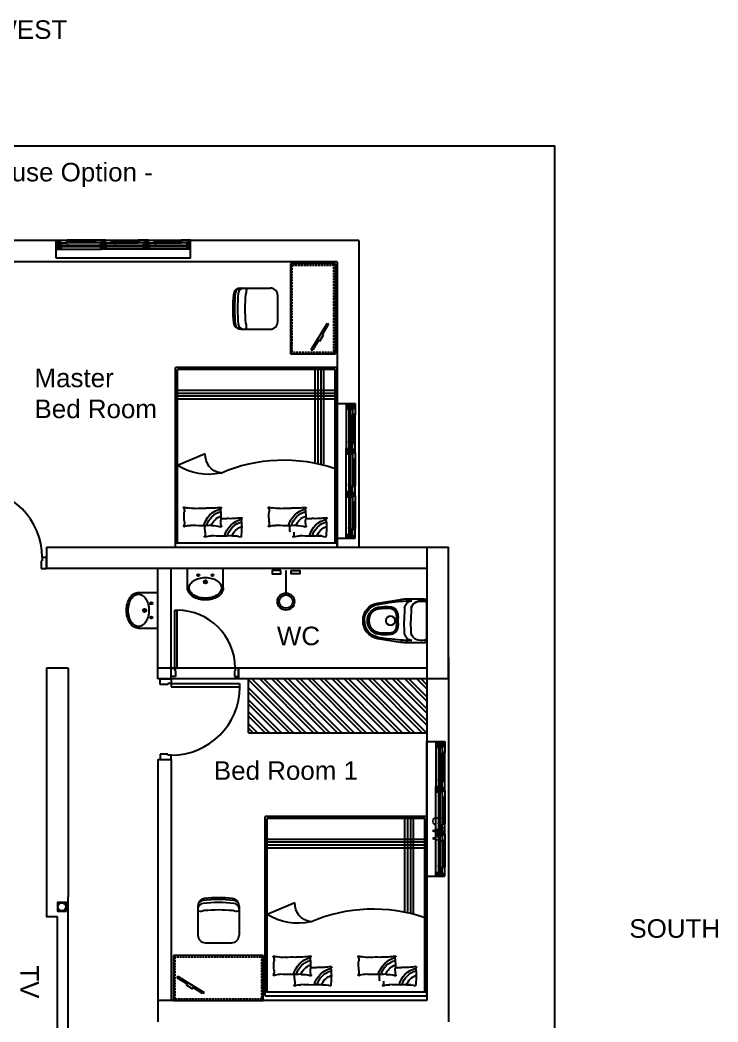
# Model space of a CAD drawing. Extents: x -4409 to 83729, y -39415 to 28842.
# Drawn here: x 60513 to 68295, y -30983 to -19811 of the extents above; entities that cross this region are included whole.
import ezdxf

# ---------------------------------------------------------------- set-up
doc = ezdxf.new("R2010")
doc.units = 0
doc.linetypes.add('AL_NOUR_CIVIL_DEFENSE$0$03', pattern=[0.375, 0.25, -0.125])
doc.layers.get('0').update_dxf_attribs({"linetype": 'CONTINUOUS'})
for name, color, linetype in [('12_TEXT', 54, 'CONTINUOUS'), ('1_WALL', 7, 'CONTINUOUS'), ('4_JOINERY', 217, 'CONTINUOUS'), ('5_FURNETURE', 35, 'CONTINUOUS'), ('71447', 6, 'CONTINUOUS'), ('A-WALL', 8, 'CONTINUOUS'), ('DOORS', 171, 'CONTINUOUS'), ('ONEPAGE', 3, 'CONTINUOUS'), ('SANITARIOS', 159, 'CONTINUOUS'), ('WWW_CADBLOCKSFREE_COM', 7, 'CONTINUOUS')]:
    doc.layers.add(name, color=color, linetype=linetype)
doc.styles.add('1-100', font='txt', dxfattribs={"height": 24})
doc.styles.get("Standard").update_dxf_attribs({"font": 'arial.ttf'})

# ---------------------------------------------------------------- blocks, each defined once
blk = doc.blocks.new('ER5T')
at = {"layer": '4_JOINERY', "color": 150}
for p, q in [((169.1, -27.4), (19.1, -27.4)), ((19.1, -27.4), (19.1, -47.4)), ((169.1, -27.4), (169.1, -47.4)), ((19.1, -37.4), (25.1, -37.4)), ((19.1, -37.4), (69.1, -37.4)), ((19.1, -38.2), (19.9, -37.4)), ((19.1, -40), (21.7, -37.4)), ((19.1, -41.8), (23.5, -37.4)), ((19.1, -37.4), (19.1, -47.4)), ((19.1, -43.6), (25.1, -37.6)), ((19.1, -38.7), (19.4, -38.9)), ((19.1, -45.4), (25.1, -39.4)), ((19.1, -40.5), (20.3, -41.6)), ((19.1, -47.2), (24.5, -41.9)), ((19.1, -42.3), (21.2, -44.3)), ((19.8, -37.6), (22.1, -39.8)), ((20.7, -40.3), (23, -42.5)), ((20.7, -47.4), (25.1, -43)), ((21.6, -42.9), (23.9, -45.2)), ((22.5, -38.5), (24.4, -40.4)), ((23.3, -37.4), (23.9, -38)), ((23.4, -41.2), (25.1, -42.9)), ((24.1, -44.4), (24.1, -47.4)), ((24.1, -44.4), (25.1, -44.4)), ((24.3, -40.4), (70, -40.4)), ((24.3, -40.4), (24.3, -41.9)), ((24.3, -41.9), (70, -41.9)), ((24.3, -43.8), (24.9, -44.4)), ((25.1, -37.4), (25.1, -44.4)), ((25.1, -37.4), (25.1, -37.5)), ((25.1, -44.4), (31.6, -44.4)), ((31.6, -41.8), (33, -40.4)), ((31.6, -41.4), (32.6, -40.4)), ((31.6, -40.9), (32.2, -40.4)), ((31.6, -40.5), (31.7, -40.4)), ((31.6, -40.4), (33.1, -40.4)), ((31.6, -41.9), (31.6, -40.4)), ((33.1, -41.9), (31.6, -41.9)), ((62.6, -44.4), (31.6, -44.4)), ((31.6, -44.4), (31.6, -45.6)), ((32, -41.9), (33.1, -40.7)), ((32.4, -41.9), (33.1, -41.2)), ((32.9, -41.9), (33.1, -41.6)), ((33.1, -40.4), (33.1, -41.9)), ((62.6, -40.4), (61.1, -40.4)), ((61.1, -40.4), (61.1, -41.9)), ((62.3, -41.9), (61.1, -40.7)), ((61.8, -41.9), (61.1, -41.2)), ((61.4, -41.9), (61.1, -41.6)), ((61.1, -41.9), (62.6, -41.9)), ((62.6, -41.8), (61.2, -40.4)), ((62.6, -41.4), (61.7, -40.4)), ((62.6, -40.9), (62.1, -40.4)), ((62.6, -40.5), (62.6, -40.4)), ((62.6, -41.9), (62.6, -40.4)), ((62.6, -44.4), (62.6, -45.6)), ((69.1, -44.4), (62.6, -44.4)), ((75.1, -37.4), (69.1, -37.4)), ((69.1, -37.4), (69.1, -44.4)), ((69.1, -37.9), (69.6, -37.4)), ((69.1, -39.7), (71.4, -37.4)), ((69.1, -43.3), (75, -37.4)), ((69.1, -42.6), (69.9, -43.4)), ((70.1, -44.4), (69.1, -44.4)), ((69.1, -44.4), (69.2, -44.4)), ((69.4, -37.4), (70.8, -38.9)), ((69.5, -39.4), (71.7, -41.6)), ((69.8, -44.4), (75.1, -39.1)), ((70, -40.7), (73.2, -37.4)), ((70, -40.4), (70, -41.9)), ((70.1, -45.9), (74.3, -41.8)), ((70.1, -44.4), (70.1, -47.4)), ((70.4, -42.1), (72.6, -44.3)), ((70.4, -47.4), (75.1, -42.7)), ((71.3, -37.6), (73.5, -39.8)), ((72.2, -40.3), (74.4, -42.5)), ((73.1, -42.9), (74.6, -44.4)), ((74, -38.5), (75.1, -39.6)), ((74.1, -44.4), (74.1, -47.4)), ((74.1, -44.4), (75.1, -44.4)), ((74.3, -40.4), (118, -40.4)), ((74.3, -40.4), (74.3, -41.9)), ((74.3, -41.9), (118, -41.9)), ((74.8, -37.4), (75.1, -37.8)), ((75.1, -37.4), (75.1, -44.4)), ((117.1, -37.4), (75.1, -37.4)), ((75.1, -44.4), (81.6, -44.4)), ((81.6, -44.4), (81.6, -45.6)), ((81.6, -44.4), (110.6, -44.4)), ((84.1, -41.8), (85.5, -40.4)), ((84.1, -41.4), (85.1, -40.4)), ((84.1, -40.9), (84.7, -40.4)), ((84.1, -40.5), (84.2, -40.4)), ((84.1, -40.4), (85.6, -40.4)), ((84.1, -41.9), (84.1, -40.4)), ((85.6, -41.9), (84.1, -41.9)), ((84.5, -41.9), (85.6, -40.7)), ((84.9, -41.9), (85.6, -41.2)), ((85.4, -41.9), (85.6, -41.6)), ((85.6, -40.4), (85.6, -41.9)), ((110.6, -40.4), (109.1, -40.4)), ((109.1, -40.4), (109.1, -41.9)), ((110.3, -41.9), (109.1, -40.7)), ((109.8, -41.9), (109.1, -41.2)), ((109.4, -41.9), (109.1, -41.6)), ((109.1, -41.9), (110.6, -41.9)), ((110.6, -41.8), (109.2, -40.4)), ((110.6, -41.4), (109.7, -40.4)), ((110.6, -40.9), (110.1, -40.4)), ((110.6, -40.5), (110.6, -40.4)), ((110.6, -41.9), (110.6, -40.4)), ((117.1, -44.4), (110.6, -44.4)), ((110.6, -44.4), (110.6, -45.6)), ((123.1, -37.4), (117.1, -37.4)), ((117.1, -37.4), (117.1, -44.4)), ((117.1, -37.6), (117.3, -37.4)), ((117.1, -39.4), (119.1, -37.4)), ((117.1, -43), (122.7, -37.4)), ((117.1, -37.5), (117.6, -38)), ((117.1, -39.3), (118.5, -40.7)), ((118.1, -44.4), (117.1, -44.4)), ((117.5, -44.4), (123.1, -38.8)), ((117.9, -40.4), (120.9, -37.4)), ((117.9, -41.9), (119.4, -43.4)), ((118, -40.4), (118, -41.9)), ((118.1, -45.6), (122.3, -41.4)), ((118.1, -47.4), (123.1, -42.4)), ((118.1, -43.8), (120.3, -46.1)), ((118.1, -44.4), (118.1, -47.4)), ((118.8, -37.4), (120.3, -38.9)), ((119, -39.4), (121.2, -41.6)), ((119.9, -42.1), (122.1, -44.3)), ((120.8, -37.6), (123, -39.8)), ((121.7, -40.3), (122.3, -40.9)), ((122.1, -44.4), (122.1, -47.4)), ((122.1, -44.4), (123.1, -44.4)), ((122.3, -40.4), (166, -40.4)), ((122.3, -40.4), (122.3, -41.9)), ((122.3, -41.9), (166, -41.9)), ((122.6, -42.9), (123.1, -43.5)), ((122.9, -44.4), (123.1, -44.2)), ((123.1, -37.4), (123.1, -44.4)), ((169.1, -37.4), (123.1, -37.4)), ((123.1, -44.4), (129.6, -44.4)), ((129.6, -41.8), (131, -40.4)), ((129.6, -41.4), (130.6, -40.4)), ((129.6, -40.9), (130.2, -40.4)), ((129.6, -40.5), (129.7, -40.4)), ((129.6, -40.4), (131.1, -40.4)), ((129.6, -41.9), (129.6, -40.4)), ((131.1, -41.9), (129.6, -41.9)), ((129.6, -44.4), (129.6, -45.6)), ((129.6, -44.4), (158.6, -44.4)), ((130, -41.9), (131.1, -40.7)), ((130.4, -41.9), (131.1, -41.2)), ((130.9, -41.9), (131.1, -41.6)), ((131.1, -40.4), (131.1, -41.9)), ((158.6, -40.4), (157.1, -40.4)), ((157.1, -40.4), (157.1, -41.9)), ((158.3, -41.9), (157.1, -40.7)), ((157.8, -41.9), (157.1, -41.2)), ((157.4, -41.9), (157.1, -41.6)), ((157.1, -41.9), (158.6, -41.9)), ((158.6, -41.8), (157.2, -40.4)), ((158.6, -41.4), (157.7, -40.4)), ((158.6, -40.9), (158.1, -40.4)), ((158.6, -40.5), (158.6, -40.4)), ((158.6, -41.9), (158.6, -40.4)), ((158.6, -44.4), (158.6, -45.6)), ((165.1, -44.4), (158.6, -44.4)), ((169.1, -37.4), (165.1, -37.4)), ((165.1, -37.4), (165.1, -44.4)), ((165.1, -39.1), (166.8, -37.4)), ((165.1, -39.6), (165.3, -39.8)), ((165.1, -42.7), (165.9, -41.9)), ((165.1, -43.2), (167.1, -45.2)), ((166.1, -44.4), (165.1, -44.4)), ((165.2, -44.4), (169.1, -40.5)), ((165.6, -40.4), (168.6, -37.4)), ((165.6, -41.9), (166.2, -42.5)), ((165.7, -38.5), (168, -40.7)), ((166, -41.8), (169.1, -38.7)), ((166, -40.4), (166, -41.9)), ((166.1, -45.3), (169.1, -42.3)), ((166.1, -47.1), (169.1, -44.1)), ((166.1, -44.4), (166.1, -47.4)), ((166.5, -37.4), (167.1, -38)), ((166.6, -41.2), (168.9, -43.4)), ((167.5, -43.8), (169.1, -45.4)), ((168.3, -37.4), (169.1, -38.3)), ((168.4, -39.4), (169.1, -40.1)), ((19.1, -45.9), (19.4, -46.1)), ((19.1, -47.4), (24.1, -47.4)), ((19.8, -44.7), (22.1, -47)), ((22.5, -45.6), (24.1, -47.3)), ((22.5, -47.4), (24.1, -45.8)), ((24.1, -47.4), (31.6, -47.4)), ((31, -45.6), (31, -46.2)), ((31.6, -45.6), (31, -45.6)), ((31.6, -46.2), (31, -46.2)), ((62.6, -45.6), (31.6, -45.6)), ((62.6, -46.2), (31.6, -46.2)), ((31.6, -46.2), (31.6, -47.4)), ((62.6, -47.4), (31.6, -47.4)), ((62.6, -45.6), (63.2, -45.6)), ((62.6, -46.2), (62.6, -47.4)), ((62.6, -46.2), (63.2, -46.2)), ((70.1, -47.4), (62.6, -47.4)), ((63.2, -45.6), (63.2, -46.2)), ((70.1, -45.4), (70.8, -46.1)), ((70.1, -47.2), (70.4, -47.4)), ((74.1, -47.4), (70.1, -47.4)), ((71.3, -44.7), (73.5, -47)), ((72.2, -47.4), (74.1, -45.5)), ((74, -45.6), (74.1, -45.8)), ((74, -47.4), (74.1, -47.3)), ((74.1, -47.4), (81.6, -47.4)), ((81, -45.6), (81, -46.2)), ((81.6, -45.6), (81, -45.6)), ((81.6, -46.2), (81, -46.2)), ((81.6, -45.6), (110.6, -45.6)), ((81.6, -46.2), (81.6, -47.4)), ((81.6, -46.2), (110.6, -46.2)), ((81.6, -47.4), (110.6, -47.4)), ((110.6, -45.6), (111.2, -45.6)), ((110.6, -46.2), (111.2, -46.2)), ((110.6, -46.2), (110.6, -47.4)), ((118.1, -47.4), (110.6, -47.4)), ((111.2, -45.6), (111.2, -46.2)), ((122.1, -47.4), (118.1, -47.4)), ((119, -46.5), (119.9, -47.4)), ((119.9, -47.4), (122.1, -45.2)), ((120.8, -44.7), (122.1, -46.1)), ((121.7, -47.4), (122.1, -47)), ((122.1, -47.4), (129.6, -47.4)), ((129, -45.6), (129, -46.2)), ((129.6, -45.6), (129, -45.6)), ((129.6, -46.2), (129, -46.2)), ((129.6, -45.6), (158.6, -45.6)), ((129.6, -46.2), (129.6, -47.4)), ((129.6, -46.2), (158.6, -46.2)), ((129.6, -47.4), (158.6, -47.4)), ((158.6, -45.6), (159.2, -45.6)), ((158.6, -46.2), (158.6, -47.4)), ((158.6, -46.2), (159.2, -46.2)), ((166.1, -47.4), (158.6, -47.4)), ((159.2, -45.6), (159.2, -46.2)), ((166.1, -46), (167.5, -47.4)), ((169.1, -47.4), (166.1, -47.4)), ((167.5, -47.4), (169.1, -45.8)), ((168.4, -46.5), (169.1, -47.2))]:
    blk.add_line(p, q, dxfattribs=at)
blk = doc.blocks.new('RYTREYR')
at = {"layer": 'DOORS'}
for p, q in [((6351.5, 1006), (6351.5, 1082.2)), ((6351.5, 1082.2), (6355.3, 1082.2)), ((6355.3, 1006), (6355.3, 1082.2)), ((6351.5, 1006), (6355.3, 1006))]:
    blk.add_line(p, q, dxfattribs=at)
at = {"layer": 'DOORS', "linetype": 'CONTINUOUS'}
for p, q in [((6346.5, 993.5), (6346.5, 1006)), ((6346.5, 1006), (6351.5, 1006)), ((6351.5, 1006), (6351.5, 1002.2)), ((6436.5, 1006), (6431.5, 1006)), ((6431.5, 1006), (6431.5, 1002.2)), ((6436.5, 993.5), (6436.5, 1006)), ((6351.5, 1002.2), (6352.8, 1002.2)), ((6352.8, 1002.2), (6352.8, 993.5)), ((6430.3, 1002.2), (6430.3, 993.5)), ((6431.5, 1002.2), (6430.3, 1002.2)), ((6352.8, 993.5), (6346.5, 993.5)), ((6430.3, 993.5), (6436.5, 993.5))]:
    blk.add_line(p, q, dxfattribs=at)
at = {"layer": 'DOORS'}
blk.add_arc((6355.3, 1006), 76.3, 0.0039, 89.9983, dxfattribs=at)
blk = doc.blocks.new('BED10')
at = {"layer": '5_FURNETURE'}
for p, q in [((1957205.3, 85000.2), (1957205.3, 84995.9)), ((1957205.3, 85000.2), (1957385.5, 85000.2)), ((1957385.5, 84995.9), (1957205.3, 84995.9)), ((1957205.3, 84995.9), (1957205.3, 84800.1)), ((1957207.4, 84995.9), (1957207.4, 84802.3)), ((1957383.4, 84995.9), (1957383.4, 84802.3)), ((1957385.5, 85000.2), (1957385.5, 84995.9)), ((1957385.5, 84995.9), (1957385.5, 84800.1)), ((1957238.4, 84896.2), (1957207.4, 84909.3)), ((1957360.7, 84802.3), (1957360.7, 84905.5)), ((1957364, 84802.3), (1957364, 84906.2)), ((1957367.2, 84802.3), (1957367.2, 84907)), ((1957370.4, 84802.3), (1957370.4, 84907.9)), ((1957207.4, 84834.9), (1957383.4, 84834.9)), ((1957207.4, 84831.6), (1957383.4, 84831.6)), ((1957207.4, 84828.4), (1957383.4, 84828.4)), ((1957207.4, 84825.2), (1957383.4, 84825.2)), ((1957385.5, 84800.1), (1957205.3, 84800.1)), ((1957383.4, 84802.3), (1957207.4, 84802.3))]:
    blk.add_line(p, q, dxfattribs=at)
for centre, radius, start, end in [((1957238, 84988.4), 0.522, 65.697, 204.2741), ((1957224.6, 84982.4), 14.2, 20.9854, 24.2741), ((1957230.1, 84984.5), 8.32, 353.727, 20.9854), ((1957291.3, 84977.8), 53.3, 173.727, 181.4279), ((1957244.2, 85002.1), 14.5, 245.697, 273.7036), ((1957257.4, 84798), 190, 86.6018, 93.7036), ((1957285.2, 84994.3), 26, 193.9158, 256.1502), ((1957285.2, 84994.3), 23.1, 195.8795, 253.9681), ((1957285.2, 84994.3), 18.2, 201.0157, 250.1305), ((1957270.2, 85013.1), 25.5, 266.6018, 288.5132), ((1957190.4, 84977.7), 88.6, 355.4925, 7.2995), ((1957385.9, 84977.8), 53.3, 173.727, 181.4279), ((1957336.9, 84988.4), 0.522, 65.697, 204.2741), ((1957323.5, 84982.4), 14.2, 20.9854, 24.2741), ((1957329, 84984.5), 8.32, 353.727, 20.9854), ((1957343.1, 85002.1), 14.5, 245.697, 273.7036), ((1957356.3, 84798), 190, 86.6018, 93.7036), ((1957379.8, 84994.3), 26, 193.9158, 256.1502), ((1957379.8, 84994.3), 23.1, 195.8795, 253.9681), ((1957379.8, 84994.3), 18.2, 201.0157, 250.1305), ((1957364.8, 85013.1), 25.5, 266.6018, 288.5132), ((1957285, 84977.7), 88.6, 355.4925, 7.2995), ((1957214.8, 84976.8), 0.522, 65.697, 204.2741), ((1957201.4, 84970.8), 14.2, 20.9854, 24.2741), ((1957206.9, 84972.9), 8.32, 353.727, 20.9854), ((1957268.1, 84966.2), 53.3, 173.727, 185.6216), ((1957221, 84990.5), 14.5, 245.697, 273.7036), ((1957234.2, 84786.4), 190, 86.6018, 93.7036), ((1957262, 84982.7), 26, 193.9158, 256.1502), ((1957262, 84982.7), 23.1, 195.8795, 253.9681), ((1957262, 84982.7), 18.2, 201.0157, 250.1305), ((1957247, 85001.6), 25.5, 266.6018, 288.8218), ((1957255.8, 84977), 0.707, 331.3728, 144.1024), ((1957167.2, 84966.1), 88.6, 355.4925, 2.5196), ((1957284.8, 84971.3), 29.1, 170.6044, 182.5196), ((1957257.8, 85046.7), 78.4, 268.4766, 273.5164), ((1957280.5, 84963.5), 27.5, 151.3728, 152.8371), ((1957266.8, 84901), 67.5, 86.4836, 93.5164), ((1957266.6, 84897.4), 71.1, 80.3234, 86.4836), ((1957278.9, 84968), 0.539, 228.0657, 32.3781), ((1957282.8, 84970.5), 4.05, 175.4925, 200.7754), ((1957282.9, 84970.5), 4.16, 200.7754, 212.3781), ((1957309.4, 84976.8), 0.522, 65.697, 204.2741), ((1957296, 84970.8), 14.2, 20.9854, 24.2741), ((1957301.5, 84972.9), 8.32, 353.727, 20.9854), ((1957362.7, 84966.2), 53.3, 173.727, 185.6216), ((1957315.6, 84990.5), 14.5, 245.697, 273.7036), ((1957328.8, 84786.4), 190, 86.6018, 93.7036), ((1957356.6, 84982.7), 26, 193.9158, 256.1502), ((1957356.6, 84982.7), 23.1, 195.8795, 253.9681), ((1957356.6, 84982.7), 18.2, 201.0157, 250.1305), ((1957341.6, 85001.6), 25.5, 266.6018, 288.8218), ((1957350.4, 84977), 0.707, 331.3728, 144.1024), ((1957261.8, 84966.1), 88.6, 355.4925, 2.5196), ((1957379.4, 84971.3), 29.1, 170.6044, 182.5196), ((1957352.4, 85046.7), 78.4, 268.4766, 273.5164), ((1957375.1, 84963.5), 27.5, 151.3728, 152.8371), ((1957361.4, 84901), 67.5, 86.4836, 93.5164), ((1957361.2, 84897.4), 71.1, 80.3234, 86.4836), ((1957373.5, 84968), 0.539, 228.0657, 32.3781), ((1957377.3, 84970.5), 4.05, 175.4925, 200.7754), ((1957377.5, 84970.5), 4.16, 200.7754, 212.3781), ((1957214.7, 84956.3), 0.492, 127.1098, 308.0995), ((1957206.8, 84960.1), 8.33, 335.2383, 5.6216), ((1957206.9, 85012.5), 57.2, 278.0757, 282.0355), ((1957224.8, 84928.8), 28.4, 84.694, 102.0355), ((1957234.6, 85035.1), 78.4, 264.694, 273.5164), ((1957243.6, 84889.4), 67.5, 86.4836, 93.5164), ((1957243.4, 84885.9), 71.1, 80.3234, 86.4836), ((1957255.7, 84956.4), 0.539, 228.0657, 32.3781), ((1957259.6, 84958.9), 4.05, 175.4925, 200.7754), ((1957259.7, 84958.9), 4.16, 200.7754, 212.3781), ((1957309.2, 84956.3), 0.492, 127.1098, 308.0995), ((1957301.4, 84960.1), 8.33, 335.2383, 5.6216), ((1957301.5, 85012.5), 57.2, 278.0757, 282.0355), ((1957319.4, 84928.8), 28.4, 84.694, 102.0355), ((1957329.2, 85035.1), 78.4, 264.694, 273.5164), ((1957338.2, 84889.4), 67.5, 86.4836, 93.5164), ((1957338, 84885.9), 71.1, 80.3234, 86.4836), ((1957350.3, 84956.4), 0.539, 228.0657, 32.3781), ((1957354.1, 84958.9), 4.05, 175.4925, 200.7754), ((1957354.2, 84958.9), 4.16, 200.7754, 212.3781), ((1957241.8, 84854), 65.1, 77.676, 121.871), ((1957258.8, 84897.4), 20.4, 98.7593, 183.5218), ((1957326, 85079.7), 176.7, 246.5474, 288.9404)]:
    blk.add_arc(centre, radius, start, end, dxfattribs=at)
blk = doc.blocks.new('CHAIR')
at = {"layer": '71447', "color": 7}
for p, q in [((-21597, 55158), (-21597, 54768)), ((-21047, 55158), (-21047, 54768)), ((-21497, 54668), (-21147, 54668))]:
    blk.add_line(p, q, dxfattribs=at)
blk.add_lwpolyline([(-21047, 55098, -0.240996), (-21107, 55092, 0.063728), (-21132, 55098, 0.04596), (-21513, 55098, 0.063728), (-21538, 55092, -0.240996), (-21597, 55098, -0.210324)], format="xyb", dxfattribs=at)
for centre, radius, start, end in [((-21497, 55161), 100, 95.9525, 180), ((-21519, 55158), 78, 96.8921, 180), ((-21519, 55118), 78, 97.1036, 180), ((-21322, 53177), 2069, 84.2747, 95.7253), ((-21322, 53197), 2009, 84.0972, 95.9028), ((-21322, 53067), 2202, 85.1699, 94.8301), ((-21147, 55161), 100, 0, 84.0475), ((-21125, 55158), 78, 0, 83.1079), ((-21125, 55118), 78, 0, 82.8964), ((-21497, 54768), 100, 180, 270), ((-21147, 54768), 100, 270, 0)]:
    blk.add_arc(centre, radius, start, end, dxfattribs=at)
blk = doc.blocks.new('TABLE')
at = {"layer": 'A-WALL', "color": 7}
for p, q in [((170592, 55069), (170592, 56269)), ((170592, 56269), (171192, 56269)), ((171192, 56269), (171192, 55069)), ((171192, 55069), (170592, 55069))]:
    blk.add_line(p, q, dxfattribs=at)
at = {"layer": 'A-WALL', "linetype": 'AL_NOUR_CIVIL_DEFENSE$0$03'}
for p, q in [((170612, 55069), (170612, 56269)), ((171172, 56269), (171172, 55069)), ((170592, 56249), (171192, 56249)), ((171192, 55089), (170592, 55089))]:
    blk.add_line(p, q, dxfattribs=at)
at = {"layer": 'A-WALL'}
for p, q in [((170868, 56217), (170891, 56218)), ((170952, 56081), (170983, 56101)), ((170983, 56101), (171036, 56015)), ((171004, 55996), (171036, 56015)), ((171087, 55860), (171098, 55880))]:
    blk.add_line(p, q, dxfattribs=at)
at = {"layer": 'ONEPAGE', "color": 8}
for p, q in [((170868, 56217), (171087, 55860)), ((170878, 56201), (171077, 55876)), ((171077, 55876), (170878, 56201)), ((170969, 56092), (170891, 56218)), ((171098, 55880), (171021, 56006))]:
    blk.add_line(p, q, dxfattribs=at)
at = {"layer": 'A-WALL', "xscale": -1, "rotation": 90}
blk.add_blockref('CHAIR', (225090, 34345), dxfattribs=at)
blk = doc.blocks.new('*X66')
at = {"layer": 'WWW_CADBLOCKSFREE_COM', "color": 7, "linetype": 'CONTINUOUS'}
for s, p in [('Master', (60674, -23905)), ('Bed Room', (60674, -24250))]:
    blk.add_text(s, height=206.9, dxfattribs=at).set_placement(p)
blk = doc.blocks.new('IIIIIIIIIIIIIIIIIIII')
at = {"layer": 'SANITARIOS', "color": 7}
for p, q in [((788.433, 262.007), (788.459, 262.007)), ((788.459, 262.007), (788.836, 262.007)), ((788.459, 262.007), (788.836, 262.007)), ((788.862, 262.007), (788.836, 262.007)), ((788.403, 261.793), (788.403, 261.977)), ((788.892, 261.793), (788.892, 261.977)), ((788.51, 261.831), (788.648, 261.826)), ((788.786, 261.831), (788.648, 261.826)), ((788.451, 261.457), (788.41, 261.713)), ((788.505, 261.757), (788.648, 261.752)), ((788.617, 261.67), (788.678, 261.67)), ((788.618, 261.685), (788.648, 261.685)), ((788.79, 261.757), (788.648, 261.752)), ((788.648, 261.685), (788.677, 261.685)), ((788.844, 261.457), (788.886, 261.713)), ((788.466, 261.459), (788.445, 261.587)), ((788.829, 261.459), (788.85, 261.587))]:
    blk.add_line(p, q, dxfattribs=at)
for points in [[(788.648, 261.296, -0.382405), (788.451, 261.457), (788.41, 261.713, -0.040213), (788.403, 261.793), (788.403, 261.977, -0.414214), (788.433, 262.007), (788.459, 262.007)], [(788.459, 262.007, 0.364314), (788.43, 261.982, 0.112271), (788.435, 261.895, 0.278416), (788.51, 261.831), (788.648, 261.826)], [(788.648, 261.296, 0.382405), (788.844, 261.457), (788.886, 261.713, 0.040213), (788.892, 261.793), (788.892, 261.977, 0.414214), (788.862, 262.007), (788.836, 262.007)], [(788.836, 262.007, -0.364314), (788.866, 261.982, -0.112271), (788.86, 261.895, -0.278416), (788.786, 261.831), (788.648, 261.826)], [(788.648, 261.311, -0.383569), (788.466, 261.459), (788.445, 261.587)], [(788.648, 261.311, 0.383569), (788.829, 261.459), (788.85, 261.587)]]:
    blk.add_lwpolyline(points, format="xyb", dxfattribs=at)
for points in [[(788.648, 261.346, -0.3863), (788.5, 261.464, -0.069564), (788.496, 261.608, -0.301962), (788.558, 261.677, -0.087243), (788.618, 261.685), (788.648, 261.685), (788.677, 261.685, -0.087243), (788.737, 261.677, -0.301962), (788.799, 261.608, -0.069564), (788.795, 261.464, -0.3863)], [(788.648, 261.361, -0.388576), (788.515, 261.467, -0.069453), (788.511, 261.607, -0.302408), (788.562, 261.663, -0.08847), (788.617, 261.67), (788.678, 261.67, -0.08847), (788.733, 261.663, -0.302408), (788.784, 261.607, -0.069453), (788.78, 261.467, -0.388576)]]:
    blk.add_lwpolyline(points, format="xyb", close=True, dxfattribs=at)
for points in [[(788.505, 261.757), (788.648, 261.752)], [(788.79, 261.757), (788.648, 261.752)]]:
    blk.add_lwpolyline(points, dxfattribs=at)
blk.add_circle((788.648, 261.601), 0.0515, dxfattribs=at)
blk.add_circle((788.648, 261.601), 0.0515, dxfattribs=at)
for centre, radius, start, end in [((788.433, 261.977), 0.03, 90, 180), ((788.459, 261.977), 0.03, 90, 170.0695), ((788.836, 261.977), 0.03, 9.9305, 90), ((788.862, 261.977), 0.03, 0, 90), ((788.623, 261.951), 0.195, 171.0536, 196.677), ((788.526, 261.924), 0.0952, 197.721, 259.9531), ((788.769, 261.924), 0.0952, 280.0469, 342.279), ((788.672, 261.951), 0.195, 343.323, 8.9464), ((788.903, 261.793), 0.5, 180, 189.2113), ((788.523, 261.855), 0.0997, 190.1726, 260.0286), ((790.327, 261.868), 1.902, 180.9172, 188.4996), ((788.523, 261.855), 0.0997, 190.1726, 260.0286), ((790.327, 261.868), 1.902, 180.9172, 188.4996), ((788.773, 261.855), 0.0997, 279.9714, 349.8274), ((788.773, 261.855), 0.0997, 279.9714, 349.8274), ((786.969, 261.868), 1.902, 351.5004, 359.0828), ((786.969, 261.868), 1.902, 351.5004, 359.0828), ((788.392, 261.793), 0.5, 350.7887, 0), ((788.579, 261.596), 0.0838, 104.1018, 171.3111), ((788.579, 261.596), 0.0688, 103.7408, 171.0438), ((788.61, 261.512), 0.173, 87.5575, 107.5015), ((788.61, 261.512), 0.158, 87.4441, 107.6672), ((788.685, 261.512), 0.173, 72.4985, 92.4425), ((788.685, 261.512), 0.158, 72.3328, 92.5559), ((788.716, 261.596), 0.0688, 8.9562, 76.2592), ((788.716, 261.596), 0.0838, 8.6889, 75.8982), ((789.013, 261.553), 0.521, 173.8689, 189.7863), ((789.013, 261.553), 0.506, 173.9085, 189.8005), ((788.282, 261.553), 0.506, 350.1995, 6.0915), ((788.282, 261.553), 0.521, 350.2137, 6.1311), ((788.639, 261.486), 0.19, 188.8141, 272.5226), ((788.639, 261.486), 0.175, 188.7975, 272.7385), ((788.639, 261.486), 0.141, 188.848, 273.3342), ((788.639, 261.486), 0.126, 188.7932, 273.7329), ((788.656, 261.486), 0.126, 266.2671, 351.2068), ((788.656, 261.486), 0.141, 266.6658, 351.152), ((788.656, 261.486), 0.175, 267.2615, 351.2025), ((788.656, 261.486), 0.19, 267.4774, 351.1859)]:
    blk.add_arc(centre, radius, start, end, dxfattribs=at)
blk = doc.blocks.new('*X67')
at = {"layer": '1_WALL', "color": 253, "linetype": 'CONTINUOUS'}
for p, q in [((63650, -27758), (63062, -27170)), ((63563, -27758), (63062, -27256)), ((63698, -27758), (63098, -27158)), ((63785, -27758), (63185, -27158)), ((63833, -27758), (63233, -27158)), ((63920, -27758), (63320, -27158)), ((63967, -27758), (63367, -27158)), ((64054, -27758), (63454, -27158)), ((64102, -27758), (63502, -27158)), ((64189, -27758), (63589, -27158)), ((64237, -27758), (63637, -27158)), ((64324, -27758), (63724, -27158)), ((64372, -27758), (63772, -27158)), ((64459, -27758), (63859, -27158)), ((64506, -27758), (63906, -27158)), ((64593, -27758), (63993, -27158)), ((64641, -27758), (64041, -27158)), ((64728, -27758), (64128, -27158)), ((64776, -27758), (64176, -27158)), ((64863, -27758), (64263, -27158)), ((64910, -27758), (64310, -27158)), ((64997, -27758), (64397, -27158)), ((65045, -27758), (64445, -27158)), ((65051, -27677), (64532, -27158)), ((65051, -27629), (64580, -27158)), ((65051, -27542), (64667, -27158)), ((65051, -27495), (64714, -27158)), ((65051, -27408), (64802, -27158)), ((65052, -27360), (64849, -27158)), ((65052, -27273), (64936, -27158)), ((65052, -27226), (64984, -27158)), ((63516, -27758), (63062, -27304)), ((63429, -27758), (63062, -27391)), ((63381, -27758), (63062, -27438)), ((63294, -27758), (63061, -27525)), ((63246, -27758), (63061, -27573)), ((63159, -27758), (63061, -27660)), ((63112, -27758), (63061, -27707))]:
    blk.add_line(p, q, dxfattribs=at)
blk = doc.blocks.new('TRH')
at = {"layer": 'DOORS'}
for p, q in [((39041.2, 2496.1), (39041.2, 2565.1)), ((39041.2, 2565.1), (39044.2, 2565.1)), ((39044.2, 2496.1), (39044.2, 2565.1)), ((39041.2, 2496.1), (39044.2, 2496.1))]:
    blk.add_line(p, q, dxfattribs=at)
at = {"layer": 'DOORS', "linetype": 'CONTINUOUS'}
for p, q in [((39037.2, 2486.1), (39037.2, 2496.1)), ((39037.2, 2496.1), (39041.2, 2496.1)), ((39041.2, 2496.1), (39041.2, 2493.1)), ((39041.2, 2493.1), (39042.2, 2493.1)), ((39042.2, 2493.1), (39042.2, 2486.1)), ((39112.2, 2493.1), (39112.2, 2486.1)), ((39113.2, 2493.1), (39112.2, 2493.1)), ((39117.2, 2496.1), (39113.2, 2496.1)), ((39113.2, 2496.1), (39113.2, 2493.1)), ((39117.2, 2486.1), (39117.2, 2496.1)), ((39042.2, 2486.1), (39037.2, 2486.1)), ((39112.2, 2486.1), (39117.2, 2486.1))]:
    blk.add_line(p, q, dxfattribs=at)
at = {"layer": 'DOORS'}
blk.add_arc((39044.2, 2496.1), 69, 360, 90, dxfattribs=at)
blk = doc.blocks.new('CHUV')
at = {"color": 252}
blk.add_lwpolyline([(23.46, 11.934), (23.46, 12.206)], dxfattribs=at)
for points in [[(23.403, 11.934), (23.305, 11.934), (23.305, 11.971), (23.403, 11.971)], [(23.517, 11.934), (23.615, 11.934), (23.615, 11.971), (23.517, 11.971)]]:
    blk.add_lwpolyline(points, close=True, dxfattribs=at)
for radius in [0.095, 0.075]:
    blk.add_circle((23.46, 12.281), radius, dxfattribs=at)
blk = doc.blocks.new('*X68')
at = {"layer": 'WWW_CADBLOCKSFREE_COM', "color": 7, "linetype": 'CONTINUOUS'}
for s, height, p in [('Brother Jiby House Option -', 206.88, (58428, -21610)), ('02', 206.9, (58428, -21955))]:
    blk.add_text(s, height=height, dxfattribs=at).set_placement(p)

msp = doc.modelspace()

# ---------------------------------------------------------------- linework, layer by layer
at = {"color": 252}
for p, q in [((62379.41, -26142.819), (62379.41, -25927.819)), ((62779.41, -26142.819), (62779.41, -25927.819)), ((61834.468, -26193.395), (62049.468, -26193.395)), ((61834.468, -26593.395), (62049.468, -26593.395))]:
    msp.add_line(p, q, dxfattribs=at)
for points in [[(62399.41, -26142.819, -0.144800307), (62411.536, -26101.827, -0.107174655), (62452.131, -26061.502, -0.077609899), (62507.581, -26037.163, -0.064766832), (62579.41, -26027.819, -0.064766832), (62651.239, -26037.163, -0.077609899), (62706.689, -26061.502, -0.107174655), (62747.284, -26101.827, -0.144800307), (62759.41, -26142.819, -0.144800307), (62747.284, -26183.812, -0.107174655), (62706.689, -26224.136, -0.077609899), (62651.239, -26248.476, -0.064766832), (62579.41, -26257.819, -0.064766832), (62507.581, -26248.476, -0.077609899), (62452.131, -26224.136, -0.107174655), (62411.536, -26183.812, -0.144800307)], [(61834.468, -26213.395, -0.144800307), (61875.461, -26225.521, -0.107174655), (61915.786, -26266.116, -0.077609899), (61940.125, -26321.567, -0.064766832), (61949.468, -26393.395, -0.064766832), (61940.125, -26465.224, -0.077609899), (61915.786, -26520.675, -0.107174655), (61875.461, -26561.27, -0.144800307), (61834.468, -26573.395, -0.144800307), (61793.476, -26561.27, -0.107174655), (61753.151, -26520.675, -0.077609899), (61728.812, -26465.224, -0.064766832), (61719.468, -26393.395, -0.064766832), (61728.812, -26321.567, -0.077609899), (61753.151, -26266.116, -0.107174655), (61793.476, -26225.521, -0.144800307)]]:
    msp.add_lwpolyline(points, format="xyb", close=True, dxfattribs=at)
for points in [[(62779.41, -26142.819, -0.144800307), (62764.066, -26194.692, -0.107174655), (62717.457, -26240.99, -0.077609899), (62656.355, -26267.81, -0.064766832), (62579.41, -26277.819, -0.064766832), (62502.465, -26267.81, -0.077609899), (62441.363, -26240.99, -0.107174655), (62394.754, -26194.692, -0.144800307), (62379.41, -26142.819, -0.144800307)], [(61834.468, -26593.395, -0.144800307), (61782.596, -26578.051, -0.107174655), (61736.297, -26531.442, -0.077609899), (61709.477, -26470.341, -0.064766832), (61699.468, -26393.395, -0.064766832), (61709.477, -26316.45, -0.077609899), (61736.297, -26255.348, -0.107174655), (61782.596, -26208.739, -0.144800307), (61834.468, -26193.395, -0.144800307)]]:
    msp.add_lwpolyline(points, format="xyb", dxfattribs=at)
for centre, radius in [((62500.478, -26000.647), 11.766), ((62658.342, -26000.647), 11.766), ((62580.105, -26076.475), 18.303), ((62580.105, -26076.475), 13.303), ((61976.64, -26314.463), 11.766), ((61900.813, -26394.09), 18.303), ((61900.813, -26394.09), 13.303), ((61976.64, -26472.328), 11.766)]:
    msp.add_circle(centre, radius, dxfattribs=at)
at = {"layer": '1_WALL'}
for p, q in [((64289.468, -22267.819), (56429.468, -22267.819)), ((64289.468, -22267.819), (64289.468, -25687.819)), ((64049.468, -22507.819), (59909.468, -22507.819)), ((64049.468, -22507.819), (64049.468, -25687.819)), ((60809.468, -25687.819), (65289.468, -25687.819)), ((60809.468, -25687.819), (60809.468, -25927.819)), ((65049.468, -25687.819), (65049.468, -27157.819)), ((65289.468, -27157.819), (65289.468, -25687.819)), ((61589.468, -25927.819), (60809.468, -25927.819)), ((61589.468, -25927.819), (61349.468, -25927.819)), ((65049.468, -25927.819), (61589.468, -25927.819)), ((65289.468, -26917.819), (65289.468, -30983.289)), ((60809.468, -27037.819), (60809.468, -27427.84)), ((61049.468, -27037.819), (60809.468, -27037.819)), ((61049.468, -27037.819), (61049.468, -29347.819)), ((62199.468, -27157.819), (62199.468, -27037.819)), ((62949.443, -27037.819), (62949.443, -27157.819)), ((62949.443, -27157.819), (62949.443, -27037.819)), ((65049.468, -27157.819), (65049.468, -30743.289)), ((60809.468, -27427.84), (60809.468, -29811.966)), ((62049.468, -28057.819), (62049.468, -30743.289)), ((62199.468, -28057.819), (62199.468, -30743.289)), ((61049.468, -32767.819), (61049.468, -29587.819)), ((60929.468, -29811.966), (60809.468, -29811.966)), ((60809.468, -29821.966), (60809.468, -29821.966)), ((60929.468, -31311.925), (60929.468, -29811.966)), ((64049.468, -30743.289), (62049.468, -30743.289)), ((65049.468, -30743.289), (62199.468, -30743.289))]:
    msp.add_line(p, q, dxfattribs=at)
at = {"layer": '1_WALL', "color": 253}
for q in [(63061.535, -27157.819), (65049.468, -27757.819)]:
    msp.add_line((63061.535, -27757.819), q, dxfattribs=at)
at = {"layer": '1_WALL'}
for points in [[(62049.468, -27037.819), (62049.468, -25927.819)], [(62199.468, -27037.819), (62199.468, -25927.819)], [(62049.468, -28057.819), (62199.468, -28057.819)]]:
    msp.add_lwpolyline(points, dxfattribs=at)
at = {"layer": '5_FURNETURE'}
msp.add_line((64049.468, -30743.289), (62049.468, -30743.289), dxfattribs=at)
at = {"layer": 'WWW_CADBLOCKSFREE_COM', "color": 8}
msp.add_lwpolyline([(66476.563, -38054.072), (66476.563, -21217.695), (54811.378, -21217.695), (54811.378, -38054.072)], close=True, dxfattribs=at)
at = {"layer": 'WWW_CADBLOCKSFREE_COM', "color": 7}
for points in [[(65049.468, -27037.819), (62049.468, -27037.819)], [(62049.468, -27157.819), (62049.468, -27037.819)], [(65289.468, -27157.819), (62049.468, -27157.819)], [(61049.468, -29347.819), (61049.468, -29587.819)], [(62049.468, -30743.289), (62049.468, -30983.289)]]:
    msp.add_lwpolyline(points, dxfattribs=at)
at = {"layer": 'WWW_CADBLOCKSFREE_COM', "color": 252}
msp.add_lwpolyline([(61028.979, -29749.322), (61028.979, -29649.322), (60928.979, -29649.322), (60928.979, -29749.322), (61028.979, -29749.322)], dxfattribs=at)
msp.add_circle((60978.979, -29699.322), 44.482, dxfattribs=at)

# ---------------------------------------------------------------- block references
at = {"color": 252, "xscale": 1000, "yscale": 1000, "zscale": 1000, "rotation": 180}
msp.add_blockref('CHUV', (86937.954, -14014.816), dxfattribs=at)
at = {"color": 5, "xscale": 9.374687640517491, "yscale": 9.374687640517491, "zscale": 9.374687640517491}
msp.add_blockref('TRH', (-303762.026, -50438.344), dxfattribs=at)
at = {"layer": '1_WALL', "xscale": -10, "yscale": 10, "zscale": 10}
for p, rotation in [((60723.551, -22740.032), 180), ((63775.085, -23896.454), 90), ((64775.085, -27666.454), 90)]:
    msp.add_blockref('ER5T', p, dxfattribs=dict(at, rotation=rotation))
at = {"layer": '1_WALL', "color": 253}
msp.add_blockref('*X67', (0, 0), dxfattribs=at)
at = {"layer": '4_JOINERY', "xscale": 10, "yscale": 10, "zscale": 10}
msp.add_blockref('RYTREYR', (-3555.927, -35862.635), dxfattribs=at)
at = {"layer": '4_JOINERY', "xscale": 10, "yscale": 10, "zscale": 10, "rotation": 270}
msp.add_blockref('RYTREYR', (52139.652, 36307.577), dxfattribs=at)
at = {"layer": 'A-WALL', "xscale": -0.8341681463109445, "yscale": 0.8341681463109445, "zscale": 0.8341681463109445}
for p, rotation in [((-78774.325, 23406.556), 180), ((109161.364, 112059.994), 90)]:
    msp.add_blockref('TABLE', p, dxfattribs=dict(at, rotation=rotation))
at = {"layer": 'DOORS', "xscale": -10, "yscale": 10, "zscale": 10, "rotation": 180}
for p in [(-19509805.87, 824313.94), (-19508805.87, 819308.728)]:
    msp.add_blockref('BED10', p, dxfattribs=at)
at = {"layer": 'SANITARIOS', "xscale": -1000, "yscale": 1000, "zscale": 1000, "rotation": 270}
msp.add_blockref('IIIIIIIIIIIIIIIIIIII', (-196957.208, -815156.631), dxfattribs=at)
at = {"layer": 'WWW_CADBLOCKSFREE_COM', "color": 7}
for name in ['*X68', '*X66']:
    msp.add_blockref(name, (0, 0), dxfattribs=at)

# ---------------------------------------------------------------- texts
at = {"layer": '12_TEXT', "color": 54, "linetype": 'CONTINUOUS', "extrusion": (0, 0, -1), "style": '1-100'}
msp.add_text('W3', height=150, rotation=90, dxfattribs=at).set_placement((-65109.696, -28989.47))
at = {"layer": 'WWW_CADBLOCKSFREE_COM', "color": 7, "linetype": 'CONTINUOUS'}
for s, p in [('WEST', (60204.982, -20020.75)), ('WC', (63377.092, -26782.077)), ('Bed Room 1', (62674.485, -28283.294)), ('SOUTH', (67307.459, -30044.631))]:
    msp.add_text(s, height=206.8838, dxfattribs=at).set_placement(p)
msp.add_text('TV', height=206.8838, rotation=270, dxfattribs=at).set_placement((60515.811, -30351.328))

doc.saveas('drawing.dxf')
